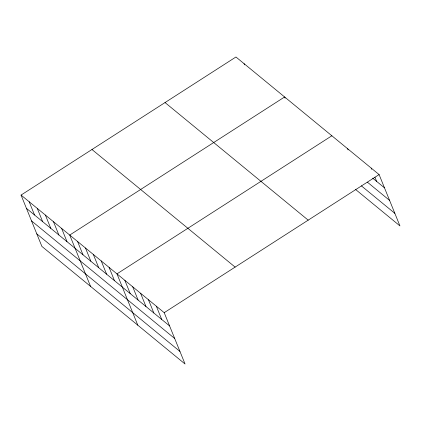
<?xml version="1.0" encoding="UTF-8"?>
<svg xmlns="http://www.w3.org/2000/svg" width="421" height="421" viewBox="0 0 421 421"><rect width="100%" height="100%" fill="white"/><g stroke="black" fill="none" stroke-linecap="round" stroke-linejoin="round"><path stroke-width="0.63" d="M21.05 195.081L164.206 312.671L185.056 364.007L41.895 246.417L21.05 195.081L235.944 56.993L379.105 174.583L399.95 225.919L355.661 189.539M331.864 135.778L116.964 273.866L137.814 325.207M164.206 312.671L379.105 174.583M372.68 178.146L384.489 187.845M367.449 182.219L389.593 200.412M361.386 185.866L394.851 213.358M165.032 102.561L308.188 220.151M91.967 149.513L235.123 267.103M26.434 208.342L169.595 325.933M31.538 220.909L174.694 338.5M36.795 233.855L179.951 351.446M371.233 168.116L371.722 169.321M374.9 177.157L376.616 181.377M347.609 148.713L348.099 149.918M285.112 98.177L284.617 96.972L69.723 235.06L90.568 286.401M244.059 63.655L244.548 64.86M156.333 306.204L161.722 319.465M148.46 299.736L153.844 312.998M140.588 293.269L145.971 306.53M132.715 286.801L138.099 300.062M124.842 280.333L130.226 293.595M109.092 267.398L114.475 280.66M101.219 260.931L106.602 274.192M93.346 254.463L98.73 267.724M85.474 247.995L90.857 261.257M77.596 241.528L82.984 254.794M61.613 228.398L66.997 241.659M53.499 221.735L58.882 234.997M45.389 215.073L50.773 228.335M37.274 208.406L42.658 221.672M29.165 201.743L34.548 215.005"/></g></svg>
